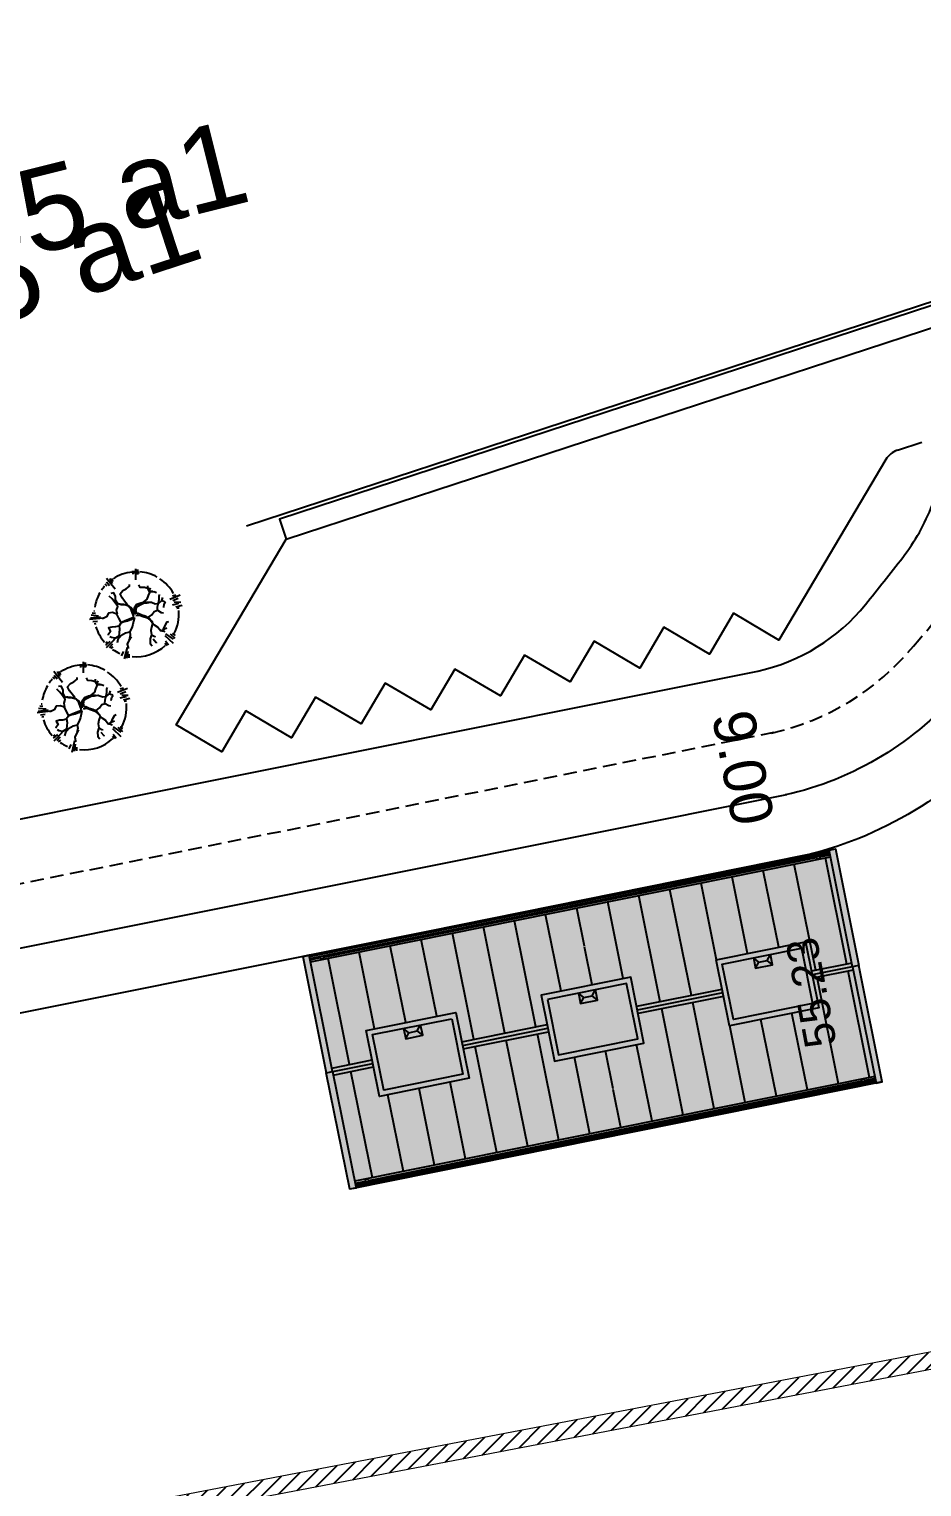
# Model space of a CAD drawing. Header units: millimetres. Extents: x -129 to 3172, y -143 to 919.
# Drawn here: x 1675.5 to 1717.8, y 736.6 to 805.6 of the extents above; entities that cross this region are included whole.
import ezdxf
from ezdxf.enums import TextEntityAlignment as Align

# ---------------------------------------------------------------- set-up
doc = ezdxf.new("R2010")
doc.units = ezdxf.units.MM
doc.header["$LTSCALE"] = 0.1
doc.linetypes.add('HIDDEN', pattern=[9.525, 6.35, -3.175])
for name, color, linetype in [('00 LOTES', 2, 'Continuous'), ('01', 1, 'Continuous'), ('02', 2, 'Continuous'), ('03', 3, 'Continuous'), ('ACOTACIONES_EDIFICACION', 130, 'Continuous'), ('CALLE_EXISTENTE', 40, 'Continuous'), ('CALLES INTERNAS', 1, 'Continuous'), ('PLANO', 7, 'Continuous'), ('Verde', 3, 'Continuous')]:
    doc.layers.add(name, color=color, linetype=linetype)
doc.styles.add('ARIAL', font='arial.ttf')
doc.styles.get("Standard").update_dxf_attribs({"font": 'arial.ttf'})
doc.dimstyles.new('cota sin lineas', dxfattribs={"dimtxt": 1.8, "dimasz": 1, "dimexe": 1.25, "dimexo": 0.625, "dimgap": 1, "dimtad": 1, "dimdec": 1, "dimzin": 12, "dimdsep": 46, "dimtxsty": 'Standard', "dimblk": 'NONE', "dimcen": 2.5, "dimse1": 1, "dimse2": 1, "dimsd1": 1, "dimsd2": 1, "dimaunit": 1, "dimadec": 1, "dimazin": 3, "dimtfac": 1, "dimtdec": 1, "dimtix": 1, "dimtofl": 0, "dimtmove": 0, "dimatfit": 3, "dimldrblk": 'NONE', "dimfxl": 1, "dimarcsym": 2})
pattern_1 = [(45, (1603.83014, 693.05424), (-0.3535534, 0.3535534), [])]
pattern_2 = [(90, (1808.4352, 457.331), (-1.5, 9e-17), [])]

# ---------------------------------------------------------------- blocks, each defined once
blk = doc.blocks.new('planta de techos')
at = {"true_color": 0x9fc6b6}
blk.add_hatch(color=253, dxfattribs=at).paths.add_polyline_path([(0.22, 11.14), (25.92, 11.14), (25.92, -0.1), (0.22, -0.1)])
at = {"layer": '01'}
h = blk.add_hatch(dxfattribs=at)
h.set_pattern_fill('_USER', color=251, scale=1.5, angle=90, style=0, pattern_type=0)
h.set_pattern_definition(pattern_2)
h.paths.add_polyline_path([(6.49, 7.36), (2.77, 7.36), (2.77, 7.11), (6.49, 7.11)], flags=17)
h.paths.add_polyline_path([(14.93, 7.36), (11.21, 7.36), (11.21, 7.11), (14.93, 7.11)], flags=17)
h.paths.add_polyline_path([(23.37, 7.36), (19.65, 7.36), (19.65, 7.11), (23.37, 7.11)], flags=17)
h.paths.add_polyline_path([(25.62, 10.815), (0.52, 10.815), (0.52, 5.689), (2.47, 5.689), (2.47, 7.11), (2.77, 7.11), (2.77, 7.36), (6.49, 7.36), (6.49, 7.11), (6.79, 7.11), (6.79, 5.689), (10.91, 5.689), (10.91, 7.11), (11.21, 7.11), (11.21, 7.36), (14.93, 7.36), (14.93, 7.11), (15.23, 7.11), (15.23, 5.689), (19.35, 5.689), (19.35, 7.11), (19.65, 7.11), (19.65, 7.36), (23.37, 7.36), (23.37, 7.11), (23.67, 7.11), (23.67, 5.689), (25.62, 5.689)])
h.paths.add_polyline_path([(13.401, 8.945), (13.242, 8.945), (13.242, 8.652), (13.07, 8.652), (12.898, 8.652), (12.898, 8.945), (12.739, 8.945), (13.07, 9.276)], flags=16)
h = blk.add_hatch(dxfattribs=at)
h.set_pattern_fill('_USER', color=251, scale=1.5, angle=90, style=0, pattern_type=0)
h.set_pattern_definition(pattern_2)
h.paths.add_polyline_path([(13.401, 2.095), (13.242, 2.095), (13.242, 2.388), (13.07, 2.388), (12.898, 2.388), (12.898, 2.095), (12.739, 2.095), (13.07, 1.764)], flags=0)
h.paths.add_polyline_path([(25.62, 5.351), (23.67, 5.351), (23.67, 3.93), (19.35, 3.93), (19.35, 5.351), (15.23, 5.351), (15.23, 3.93), (10.91, 3.93), (10.91, 5.351), (6.79, 5.351), (6.79, 3.93), (2.47, 3.93), (2.47, 5.351), (0.52, 5.351), (0.52, 0.225), (25.62, 0.225)])
h.paths.add_polyline_path([(12.739, 2.095), (12.898, 2.095), (12.898, 2.388), (13.07, 2.388), (13.242, 2.388), (13.242, 2.095), (13.401, 2.095), (13.07, 1.764)], flags=0)
h.paths.add_polyline_path([(13.401, 2.095), (13.242, 2.095), (13.242, 2.388), (13.07, 2.388), (12.898, 2.388), (12.898, 2.095), (12.739, 2.095), (13.07, 1.764)], flags=16)
for p, q in [((0.22, 11.14), (25.92, 11.14)), ((0.52, 10.815), (25.62, 10.815)), ((0.52, 5.689), (2.47, 5.689)), ((6.79, 5.689), (10.91, 5.689)), ((19.35, 5.689), (15.23, 5.689)), ((25.62, 5.689), (23.67, 5.689)), ((0.52, 5.351), (2.47, 5.351)), ((6.79, 5.351), (10.91, 5.351)), ((19.35, 5.351), (15.23, 5.351)), ((25.62, 5.351), (23.67, 5.351)), ((25.62, 0.225), (0.52, 0.225)), ((25.92, -0.1), (0.22, -0.1))]:
    blk.add_line(p, q, dxfattribs=at)
at = {"layer": '01', "color": 252}
for p, q in [((0.52, 11.07), (25.62, 11.07)), ((0.52, 10.982), (25.62, 10.982)), ((0.52, 10.92), (1.024, 10.92)), ((1.169, 10.92), (24.971, 10.92)), ((25.116, 10.92), (25.62, 10.92)), ((1.024, 0.12), (0.52, 0.12)), ((25.62, 0.058), (0.52, 0.058)), ((24.971, 0.12), (1.169, 0.12)), ((25.62, 0.12), (25.116, 0.12)), ((25.62, -0.03), (0.52, -0.03))]:
    blk.add_line(p, q, dxfattribs=at)
at = {"layer": '01'}
for points in [[(4.22, 6.86), (4.22, 6.36), (5.04, 6.36), (5.04, 6.86)], [(4.22, 6.36), (4.428, 6.61), (4.22, 6.86)], [(4.428, 6.61), (4.832, 6.61)], [(5.04, 6.36), (4.832, 6.61), (5.04, 6.86)], [(12.66, 6.86), (12.66, 6.36), (13.48, 6.36), (13.48, 6.86)], [(12.66, 6.36), (12.868, 6.61), (12.66, 6.86)], [(12.868, 6.61), (13.272, 6.61)], [(13.48, 6.36), (13.272, 6.61), (13.48, 6.86)], [(21.1, 6.86), (21.1, 6.36), (21.92, 6.36), (21.92, 6.86)], [(21.1, 6.36), (21.308, 6.61), (21.1, 6.86)], [(21.308, 6.61), (21.712, 6.61)], [(21.92, 6.36), (21.712, 6.61), (21.92, 6.86)]]:
    blk.add_lwpolyline(points, dxfattribs=at)
at = {"layer": '01', "ltscale": 0.01}
for centre in [(1.096, 10.902), (25.044, 10.902), (1.096, 0.138), (25.044, 0.138)]:
    blk.add_circle(centre, 0.075, dxfattribs=at)
at = {"layer": '02'}
for p, q in [((0.22, 5.52), (2.47, 5.52)), ((6.79, 5.52), (10.91, 5.52)), ((19.35, 5.52), (15.23, 5.52)), ((25.92, 5.52), (23.67, 5.52))]:
    blk.add_line(p, q, dxfattribs=at)
for points in [[(0.22, 5.52), (0.52, 5.52), (0.52, 11.14), (0.22, 11.14)], [(25.92, 5.52), (25.62, 5.52), (25.62, 11.14), (25.92, 11.14)], [(0.22, 5.52), (0.52, 5.52), (0.52, -0.1), (0.22, -0.1)], [(25.92, 5.52), (25.62, 5.52), (25.62, -0.1), (25.92, -0.1)]]:
    blk.add_lwpolyline(points, close=True, dxfattribs=at)
at = {"layer": '03'}
for points in [[(6.79, 7.11), (6.79, 7.11), (6.79, 3.93), (2.47, 3.93), (2.47, 7.11), (2.47, 7.11)], [(10.91, 7.11), (10.91, 7.11), (10.91, 3.93), (15.23, 3.93), (15.23, 7.11), (15.23, 7.11)], [(23.67, 7.11), (23.67, 7.11), (23.67, 3.93), (19.35, 3.93), (19.35, 7.11), (19.35, 7.11)], [(6.54, 6.86), (6.54, 4.18), (2.72, 4.18), (2.72, 6.86)], [(11.16, 6.86), (11.16, 4.18), (14.98, 4.18), (14.98, 6.86)], [(23.42, 6.86), (23.42, 4.18), (19.6, 4.18), (19.6, 6.86)]]:
    blk.add_lwpolyline(points, close=True, dxfattribs=at)
blk = doc.blocks.new('Arpln016')
at = {"color": 0}
for p, q in [((0.18, 0.641), (0.137, 0.472)), ((-0.423, 0.384), (-0.464, 0.443)), ((-0.412, 0.414), (-0.441, 0.45)), ((0.112, 0.626), (0.111, 0.573)), ((0.146, 0.629), (0.128, 0.528)), ((0.225, 0.594), (0.192, 0.533)), ((0.442, 0.473), (0.324, 0.353)), ((0.378, 0.489), (0.346, 0.465)), ((0.398, 0.47), (0.35, 0.419)), ((0.453, 0.437), (0.389, 0.381)), ((-0.521, 0.277), (-0.562, 0.304)), ((-0.491, 0.282), (-0.561, 0.345)), ((-0.412, 0.303), (-0.533, 0.418)), ((-0.423, 0.28), (-0.533, 0.356)), ((0.451, 0.408), (0.427, 0.386)), ((0.686, 0.056), (0.488, 0.037)), ((0.672, 0.036), (0.525, 0.022)), ((0.665, -0.008), (0.554, 0.006)), ((0.64, 0.091), (0.571, 0.084)), ((0.617, 0.124), (0.589, 0.118)), ((-0.579, -0.116), (-0.67, -0.139)), ((-0.554, -0.187), (-0.65, -0.183)), ((-0.59, -0.096), (-0.624, -0.1)), ((-0.528, -0.146), (-0.621, -0.166)), ((-0.532, -0.206), (-0.612, -0.239)), ((0.647, -0.04), (0.601, -0.034)), ((0.625, -0.069), (0.612, -0.067)), ((-0.491, -0.227), (-0.641, -0.288)), ((-0.532, -0.278), (-0.578, -0.292)), ((0.436, -0.544), (0.31, -0.385)), ((-0.033, -0.639), (-0.034, -0.608)), ((-0.022, -0.666), (-0.02, -0.594)), ((0.006, -0.676), (0.008, -0.515)), ((0.024, -0.645), (0.024, -0.61)), ((0.051, -0.646), (0.047, -0.597)), ((0.366, -0.54), (0.342, -0.493)), ((0.391, -0.539), (0.35, -0.464)), ((0.435, -0.488), (0.392, -0.435)), ((0.457, -0.459), (0.431, -0.433))]:
    blk.add_line(p, q, dxfattribs=at)
for points in [[(-0.216, 0.292), (-0.196, 0.352), (-0.196, 0.419), (-0.227, 0.452)], [(0.083, 0.319), (0.116, 0.372), (0.139, 0.426), (0.128, 0.476), (0.128, 0.491)], [(0.01, 0.008), (-0.042, 0.002), (-0.096, 0.023), (-0.16, 0.044), (-0.21, 0.088), (-0.26, 0.144), (-0.311, 0.18), (-0.353, 0.233), (-0.407, 0.206), (-0.442, 0.192)], [(-0.351, 0.23), (-0.4, 0.242), (-0.411, 0.251)], [(-0.243, 0.352), (-0.287, 0.405), (-0.287, 0.414)], [(-0.233, 0.124), (-0.216, 0.18), (-0.206, 0.23), (-0.216, 0.292), (-0.266, 0.319), (-0.268, 0.325)], [(0.031, 0.038), (0.043, 0.088), (0.055, 0.139), (0.072, 0.189), (0.101, 0.242), (0.095, 0.292), (0.103, 0.342), (0.107, 0.352)], [(0.037, 0.023), (0.066, 0.044), (0.118, 0.065), (0.174, 0.088), (0.226, 0.105), (0.257, 0.156), (0.248, 0.206), (0.255, 0.257), (0.261, 0.307), (0.311, 0.334), (0.338, 0.363)], [(0.103, 0.248), (0.164, 0.265), (0.232, 0.301), (0.274, 0.355), (0.288, 0.405)], [(0.259, 0.159), (0.311, 0.171), (0.363, 0.174), (0.412, 0.185), (0.381, 0.236), (0.417, 0.286), (0.419, 0.289)], [(0.313, 0.337), (0.367, 0.328), (0.394, 0.316)], [(-0.396, 0.212), (-0.419, 0.156), (-0.45, 0.105), (-0.471, 0.097)], [(-0.177, 0.035), (-0.227, -0.001), (-0.26, -0.051), (-0.309, -0.066), (-0.361, -0.033), (-0.394, -0.028)], [(-0.004, -0.017), (-0.027, -0.025), (-0.077, -0.001), (-0.129, 0.014), (-0.181, 0.041), (-0.222, 0.094), (-0.235, 0.126)], [(0.033, 0.038), (0.082, 0.07), (0.132, 0.088), (0.182, 0.097), (0.232, 0.115), (0.238, 0.126)], [(0.033, 0.041), (0.033, 0.044)], [(0.037, 0.023), (0.057, -0.028), (0.078, -0.081), (0.116, -0.131), (0.17, -0.149), (0.221, -0.151), (0.273, -0.164), (0.303, -0.22), (0.305, -0.273), (0.33, -0.326), (0.373, -0.318)], [(0.228, 0.1), (0.259, 0.046), (0.286, -0.015), (0.35, -0.039), (0.41, -0.033), (0.438, 0.023), (0.487, 0.044), (0.504, 0.046)], [(-0.4, -0.108), (-0.407, -0.158), (-0.426, -0.188)], [(-0.376, -0.208), (-0.423, -0.19)], [(0.025, -0.007), (0.023, -0.057), (0.029, -0.108), (-0.007, -0.158), (-0.067, -0.178), (-0.118, -0.19), (-0.168, -0.188), (-0.22, -0.185), (-0.276, -0.161), (-0.326, -0.167), (-0.374, -0.208), (-0.388, -0.252)], [(-0.307, -0.066), (-0.309, -0.119), (-0.326, -0.175), (-0.334, -0.226), (-0.337, -0.279), (-0.347, -0.297)], [(-0.106, -0.188), (-0.158, -0.232), (-0.177, -0.282), (-0.202, -0.338), (-0.259, -0.344), (-0.295, -0.329)], [(-0.004, -0.018), (0.008, -0.069), (-0.004, -0.122), (-0.056, -0.151), (-0.106, -0.175), (-0.156, -0.178), (-0.206, -0.188), (-0.218, -0.185)], [(0.029, -0.007), (0.044, -0.06), (0.08, -0.11), (0.132, -0.151), (0.185, -0.155), (0.236, -0.161), (0.255, -0.164)], [(0.135, -0.155), (0.174, -0.205), (0.209, -0.255), (0.238, -0.312), (0.196, -0.362), (0.147, -0.385), (0.097, -0.424), (0.099, -0.448)], [(0.28, -0.015), (0.29, -0.075), (0.274, -0.128), (0.313, -0.188), (0.354, -0.238), (0.396, -0.282)], [(-0.243, -0.342), (-0.189, -0.35), (-0.21, -0.398)], [(-0.2, -0.335), (-0.171, -0.385), (-0.12, -0.401), (-0.059, -0.403), (-0.038, -0.442)], [(-0.173, -0.388), (-0.17, -0.424)]]:
    blk.add_lwpolyline(points, dxfattribs=at)
for centre, radius, start, end in [((0, -0.011), 0.622, 83.5054, 132.0912), ((0, -0.011), 0.622, 55.3181, 66.4192), ((0, -0.011), 0.622, 152.402, 184.6709), ((0, -0.011), 0.622, 16.5005, 40.702), ((0.002, -0.044), 0.0755, 269.4366, 270.2669), ((-0.002, -0.012), 0.622, 329.2549, 349.861), ((0, -0.011), 0.622, 208.935, 235.868), ((0, -0.011), 0.622, 317.9939, 324.9207), ((-0.002, -0.012), 0.622, 240.5954, 264.9599), ((0, -0.011), 0.622, 275.1155, 302.961)]:
    blk.add_arc(centre, radius, start, end, dxfattribs=at)
blk = doc.blocks.new('*D283')
at = {"layer": 'Defpoints', "color": 0, "transparency": 16777216}
for p in [(1796.278, 757.92), (1797.038, 753.948), (1688.237, 737.253)]:
    blk.add_point(p, dxfattribs=at)
at = {"layer": '00 LOTES', "color": 0, "transparency": 16777216, "insert": (1742.217, 745.415), "char_height": 1.8, "attachment_point": 5, "rotation": 10.82917}
blk.add_mtext('110', dxfattribs=at)
blk = doc.blocks.new('_None')
blk = doc.blocks.new('*D284')
at = {"layer": 'Defpoints', "color": 0, "transparency": 16777216}
for p in [(1688.237, 737.253), (1534.726, 707.888), (1535.485, 703.921)]:
    blk.add_point(p, dxfattribs=at)
at = {"layer": '00 LOTES', "color": 0, "transparency": 16777216, "insert": (1611.996, 720.511), "char_height": 1.8, "attachment_point": 5, "rotation": 10.82917}
blk.add_mtext('156.3', dxfattribs=at)
blk = doc.blocks.new('*D285')
at = {"layer": 'Defpoints', "color": 0, "transparency": 16777216}
for p in [(1796.278, 757.92), (1796.278, 757.92), (1534.726, 707.888)]:
    blk.add_point(p, dxfattribs=at)
at = {"layer": '00 LOTES', "color": 0, "transparency": 16777216, "insert": (1665.141, 734.789), "char_height": 1.8, "attachment_point": 5, "rotation": 10.82917}
blk.add_mtext('266.3', dxfattribs=at)
blk = doc.blocks.new('*D299')
at = {"layer": 'Defpoints', "color": 0, "transparency": 16777216}
for p in [(1796.278, 757.92), (1797.038, 753.948), (1688.237, 737.253)]:
    blk.add_point(p, dxfattribs=at)
at = {"layer": '00 LOTES', "color": 0, "transparency": 16777216, "insert": (1742.217, 745.415), "char_height": 1.8, "attachment_point": 5, "rotation": 10.82917}
blk.add_mtext('110', dxfattribs=at)
blk = doc.blocks.new('*D300')
at = {"layer": 'Defpoints', "color": 0, "transparency": 16777216}
for p in [(1688.237, 737.253), (1534.726, 707.888), (1535.485, 703.921)]:
    blk.add_point(p, dxfattribs=at)
at = {"layer": '00 LOTES', "color": 0, "transparency": 16777216, "insert": (1611.996, 720.511), "char_height": 1.8, "attachment_point": 5, "rotation": 10.82917}
blk.add_mtext('156.3', dxfattribs=at)
blk = doc.blocks.new('*D301')
at = {"layer": 'Defpoints', "color": 0, "transparency": 16777216}
for p in [(1796.278, 757.92), (1796.278, 757.92), (1534.726, 707.888)]:
    blk.add_point(p, dxfattribs=at)
at = {"layer": '00 LOTES', "color": 0, "transparency": 16777216, "insert": (1665.141, 734.789), "char_height": 1.8, "attachment_point": 5, "rotation": 10.82917}
blk.add_mtext('266.3', dxfattribs=at)

msp = doc.modelspace()

# ---------------------------------------------------------------- hatches: boundary and pattern name
h = msp.add_hatch()
h.set_pattern_fill('_USER', color=256, scale=0.5, angle=45, style=0, pattern_type=0)
h.set_pattern_definition(pattern_1)
h.paths.add_polyline_path([(1603.98, 720.321), (1796.278, 757.105), (1796.278, 757.92), (1603.83, 721.107)])
h = msp.add_hatch()
h.set_pattern_fill('_USER', color=256, scale=0.5, angle=45, style=0, pattern_type=0)
h.set_pattern_definition(pattern_1)
h.paths.add_polyline_path([(1603.98, 720.321), (1796.278, 757.105), (1796.278, 757.92), (1603.83, 721.107)])

# ---------------------------------------------------------------- linework, layer by layer
at = {"layer": '02'}
msp.add_lwpolyline([(2014.492, 803.214), (1779.196, 805.557, 0.047326), (1772.615, 804.934), (1734.408, 797.624, 0.028145), (1731.826, 796.944), (1687.383, 782.383), (1687.695, 781.433), (1732.015, 795.954, -0.029467), (1734.602, 796.643), (1772.803, 803.951, -0.04729), (1779.191, 804.557), (2014.448, 802.215, -0.112671)], format="xyb", dxfattribs=at)
msp.add_lwpolyline([(2014.492, 803.214), (1779.196, 805.557, 0.047326), (1772.615, 804.934), (1734.408, 797.624, 0.028145), (1731.826, 796.944), (1687.383, 782.383), (1687.695, 781.433), (1732.015, 795.954, -0.029467), (1734.602, 796.643), (1772.803, 803.951, -0.04729), (1779.191, 804.557), (2014.448, 802.215, -0.112671)], format="xyb", dxfattribs=at)
at = {"layer": '02', "lineweight": 0, "elevation": -0.584, "flags": 128}
msp.add_lwpolyline([(1603.98, 720.321), (1796.278, 757.105), (1796.278, 757.92), (1603.83, 721.107)], close=True, dxfattribs=at)
msp.add_lwpolyline([(1603.98, 720.321), (1796.278, 757.105), (1796.278, 757.92), (1603.83, 721.107)], close=True, dxfattribs=at)
at = {"layer": 'CALLES INTERNAS'}
for p, q in [((1716.618, 785.648), (1717.773, 786.026)), ((1716.618, 785.648), (1717.773, 786.026)), ((1702.285, 773.644), (1710.011, 775.194)), ((1702.285, 773.644), (1710.011, 775.194)), ((1603.664, 753.861), (1702.285, 773.644)), ((1603.664, 753.861), (1702.285, 773.644)), ((1711.365, 769.348), (1605.137, 748.029, 0)), ((1711.365, 769.348), (1605.137, 748.029, 0))]:
    msp.add_line(p, q, dxfattribs=at)
at = {"layer": 'CALLES INTERNAS', "linetype": 'HIDDEN'}
msp.add_line((1710.775, 772.289), (1604.203, 750.88, 0), dxfattribs=at)
msp.add_line((1710.775, 772.289), (1604.203, 750.88, 0), dxfattribs=at)
msp.add_lwpolyline([(1779.191, 801.557, 0.04729), (1773.366, 801.005), (1735.176, 793.699, 0.255359), (1721.024, 781.86, -0.07694), (1717.375, 776.383, -0.167709), (1710.659, 772.265, -0.167709)], format="xyb", dxfattribs=at)
msp.add_lwpolyline([(1779.191, 801.557, 0.04729), (1773.366, 801.005), (1735.176, 793.699, 0.255359), (1721.024, 781.86, -0.07694), (1717.375, 776.383, -0.167709), (1710.659, 772.265, -0.167709)], format="xyb", dxfattribs=at)
at = {"layer": 'CALLES INTERNAS'}
for points in [[(1779.191, 798.557, 0.04729), (1773.93, 798.058), (1735.752, 790.755, 0.256546), (1723.787, 780.686, -0.077138), (1719.64, 774.414, -0.166328), (1711.306, 769.335, -0.166328)], [(1779.191, 798.557, 0.04729), (1773.93, 798.058), (1735.752, 790.755, 0.256546), (1723.787, 780.686, -0.077138), (1719.64, 774.414, -0.166328), (1711.306, 769.335, -0.166328)], [(1755.876, 791.551), (1736.328, 787.811, 0.25801), (1726.555, 779.525, -0.077447), (1721.903, 772.444, -0.165368), (1711.954, 766.406), (1711.954, 766.406)], [(1755.876, 791.551), (1736.328, 787.811, 0.25801), (1726.555, 779.525, -0.077447), (1721.903, 772.444, -0.165368), (1711.954, 766.406), (1711.954, 766.406)]]:
    msp.add_lwpolyline(points, format="xyb", dxfattribs=at)
msp.add_lwpolyline([(1711.853, 766.384), (1604.861, 744.922)], dxfattribs=at)
msp.add_lwpolyline([(1711.853, 766.384), (1604.861, 744.922)], dxfattribs=at)
for centre, radius, start, end in [((1716.929, 784.697), 1, 108.14095, 149.39551), ((1716.929, 784.697), 1, 108.14095, 149.39551), ((1708.953, 786.691), 10.002, 322.31002, 338.6313), ((1708.953, 786.691), 10.002, 322.31002, 338.6313), ((1615.715, 858.727), 127.826, 321.03724, 322.31002), ((1615.715, 858.727), 127.826, 321.03724, 322.31002), ((1708.051, 784.055), 9.075, 282.4723, 321.03724), ((1708.051, 784.055), 9.075, 282.4723, 321.03724)]:
    msp.add_arc(centre, radius, start, end, dxfattribs=at)
at = {"layer": 'Verde', "color": 1, "linetype": 'ByBlock'}
msp.add_line((1722.892, 794.195), (1685.822, 782.05), dxfattribs=at)
msp.add_line((1722.892, 794.195), (1685.822, 782.05), dxfattribs=at)
for points in [[(1716.068, 785.206), (1711.015, 776.664), (1708.864, 777.937)], [(1716.068, 785.206), (1711.015, 776.664), (1708.864, 777.937)], [(1685.794, 773.309), (1684.65, 771.375), (1682.498, 772.648), (1687.695, 781.433)], [(1685.794, 773.309), (1684.65, 771.375), (1682.498, 772.648), (1687.695, 781.433)], [(1708.864, 777.937), (1707.72, 776.003), (1705.568, 777.276)], [(1708.864, 777.937), (1707.72, 776.003), (1705.568, 777.276)], [(1705.568, 777.276), (1704.424, 775.342), (1702.272, 776.614)], [(1705.568, 777.276), (1704.424, 775.342), (1702.272, 776.614)], [(1702.272, 776.614), (1701.128, 774.681), (1698.977, 775.953)], [(1702.272, 776.614), (1701.128, 774.681), (1698.977, 775.953)], [(1698.977, 775.953), (1697.833, 774.019), (1695.681, 775.292)], [(1698.977, 775.953), (1697.833, 774.019), (1695.681, 775.292)], [(1695.681, 775.292), (1694.537, 773.358), (1692.385, 774.631)], [(1695.681, 775.292), (1694.537, 773.358), (1692.385, 774.631)], [(1692.385, 774.631), (1691.242, 772.697), (1689.09, 773.97)], [(1692.385, 774.631), (1691.242, 772.697), (1689.09, 773.97)], [(1689.09, 773.97), (1687.946, 772.036), (1685.794, 773.309)], [(1689.09, 773.97), (1687.946, 772.036), (1685.794, 773.309)]]:
    msp.add_lwpolyline(points, dxfattribs=at)

# ---------------------------------------------------------------- block references
at = {"linetype": 'ByBlock', "xscale": 3.230934026814514, "yscale": 3.230934026814514, "zscale": 3.230934026814514, "rotation": 180.522283586837}
for p in [(1680.618, 777.849), (1680.618, 777.849), (1678.138, 773.444), (1678.138, 773.444)]:
    msp.add_blockref('Arpln016', p, dxfattribs=at)
for rotation in [11.40721194880397, 11.40721194879746]:
    msp.add_blockref('planta de techos', (1690.476, 750.734), dxfattribs=dict(rotation=rotation))

# ---------------------------------------------------------------- texts
at = {"layer": '00 LOTES', "color": 1, "style": 'ARIAL'}
msp.add_text('9.00', height=2, rotation=280.82997, dxfattribs=at).set_placement((1707.83, 773.108))
msp.add_text('9.00', height=2, rotation=280.82997, dxfattribs=at).set_placement((1707.83, 773.108))
at = {"layer": 'ACOTACIONES_EDIFICACION', "color": 0}
msp.add_text('55.23', height=1.5, rotation=100.62088, dxfattribs=at).set_placement((1712.532, 759.978), align=Align.MIDDLE_CENTER)
at = {"layer": 'CALLE_EXISTENTE', "color": 0}
msp.add_text('Remanente Lote 55 a1', height=4, rotation=18.14096, dxfattribs=at).set_placement((1629.927, 777.107))
at = {"layer": 'PLANO', "color": 0}
msp.add_text('Remanente Lote 55 a1', height=4, rotation=14.03747, dxfattribs=at).set_placement((1631.013, 783.682))

# ---------------------------------------------------------------- dimensions: what is measured, and where the dimension line sits
at = {"layer": '00 LOTES'}
for picture in ['*D285', '*D301']:
    dim = msp.add_aligned_dim(p1=(1534.726, 707.888), p2=(1796.278, 757.92), distance=0, dimstyle='cota sin lineas', dxfattribs=at)
    dim.commit()
    dim.dimension.update_dxf_attribs({"geometry": picture, "text_midpoint": (1665.141, 734.789)})
for base, p2, angle, picture, middle in [((1797.038, 753.948), (1796.278, 757.92), 10.82917, '*D283', (1742.577, 743.53)), ((1797.038, 753.948), (1796.278, 757.92), 10.82917, '*D299', (1742.577, 743.53)), ((1535.485, 703.921), (1534.726, 707.888), 190.82917, '*D284', (1612.357, 718.626)), ((1535.485, 703.921), (1534.726, 707.888), 190.82917, '*D300', (1612.357, 718.626))]:
    dim = msp.add_linear_dim(base=base, p1=(1688.237, 737.253), p2=p2, angle=angle, dimstyle='cota sin lineas', dxfattribs=at)
    dim.commit()
    dim.dimension.update_dxf_attribs({"geometry": picture, "text_midpoint": middle, "dimtype": 161})

doc.saveas('drawing.dxf')
